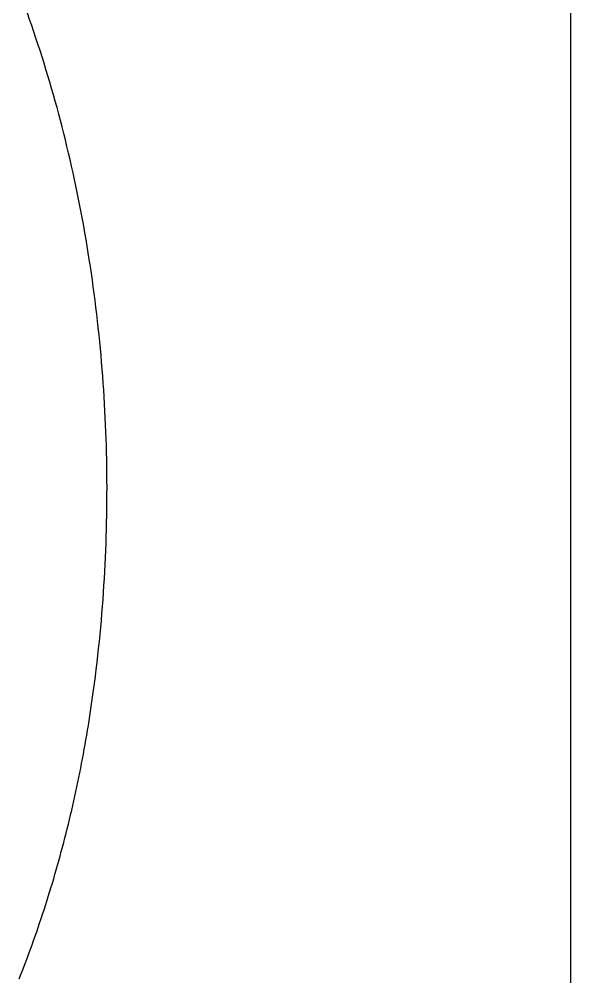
# Model space of a CAD drawing. Extents: x 0 to 527, y 0 to 420.
# Drawn here: x 82.97 to 89.01, y 26.49 to 37 of the extents above; entities that cross this region are included whole.
import ezdxf

# ---------------------------------------------------------------- set-up
doc = ezdxf.new("R2010")
doc.units = 0
doc.layers.get('0').update_dxf_attribs({"linetype": 'CONTINUOUS'})
doc.layers.add('LAYER_1', color=7, linetype='CONTINUOUS')

# ---------------------------------------------------------------- blocks, each defined once
blk = doc.blocks.new('LOGO')
at = {"layer": 'LAYER_1', "color": 5}
for points in [[(277.315, 101.787, 0), (277.436, 102.606, 0), (277.553, 103.426, 0), (277.666, 104.247, 0), (277.775, 105.068, 0), (277.88, 105.891, 0), (277.982, 106.713, 0), (278.079, 107.537, 0), (278.172, 108.361, 0), (278.262, 109.185, 0), (278.347, 110.01, 0), (278.429, 110.835, 0), (278.507, 111.661, 0), (278.58, 112.487, 0), (278.65, 113.313, 0), (278.716, 114.14, 0), (278.779, 114.967, 0), (278.837, 115.795, 0), (278.891, 116.622, 0), (278.942, 117.45, 0), (278.988, 118.278, 0), (279.031, 119.106, 0), (279.07, 119.934, 0), (279.105, 120.762, 0), (279.136, 121.59, 0), (279.163, 122.418, 0), (279.187, 123.246, 0), (279.207, 124.074, 0), (279.222, 124.902, 0), (279.234, 125.729, 0), (279.243, 126.557, 0), (279.247, 127.384, 0), (279.248, 128.211, 0), (279.244, 129.038, 0), (279.237, 129.865, 0), (279.226, 130.691, 0), (279.212, 131.516, 0), (279.193, 132.342, 0), (279.171, 133.167, 0), (279.145, 133.991, 0), (279.115, 134.815, 0), (279.082, 135.639, 0), (279.045, 136.461, 0), (279.003, 137.284, 0), (278.959, 138.105, 0), (278.91, 138.926, 0), (278.858, 139.746, 0), (278.802, 140.566, 0), (278.742, 141.385, 0), (278.678, 142.202, 0), (278.611, 143.02, 0), (278.54, 143.836, 0), (278.466, 144.651, 0), (278.387, 145.465, 0), (278.305, 146.279, 0), (278.219, 147.091, 0), (278.13, 147.903, 0), (278.037, 148.713, 0), (277.94, 149.522, 0), (277.839, 150.33, 0), (277.735, 151.137, 0), (277.627, 151.943, 0), (277.516, 152.748, 0), (277.4, 153.551, 0), (277.281, 154.353, 0), (277.159, 155.154, 0), (277.033, 155.953, 0), (276.903, 156.751, 0), (276.77, 157.547, 0), (276.632, 158.342, 0), (276.492, 159.136, 0), (276.347, 159.928, 0), (276.199, 160.718, 0), (276.048, 161.507, 0), (275.893, 162.295, 0), (275.734, 163.08, 0), (275.571, 163.864, 0), (275.405, 164.646, 0), (275.236, 165.427, 0), (275.063, 166.206, 0), (274.886, 166.983, 0), (274.706, 167.758, 0), (274.522, 168.531, 0), (274.334, 169.302, 0), (274.143, 170.071, 0), (273.949, 170.839, 0), (273.751, 171.604, 0), (273.549, 172.367, 0), (273.344, 173.128, 0), (273.135, 173.887, 0), (272.923, 174.644, 0), (272.707, 175.399, 0), (272.488, 176.152, 0), (272.265, 176.902, 0), (272.039, 177.65, 0), (271.809, 178.396, 0), (271.575, 179.139, 0), (271.339, 179.88, 0), (271.098, 180.619, 0), (270.854, 181.355, 0), (270.607, 182.089, 0), (270.356, 182.82, 0), (270.102, 183.549, 0), (269.844, 184.275, 0)], [(268.878, 70.1371, 0), (269.074, 70.6351, 0), (269.269, 71.1347, 0), (269.462, 71.6359, 0), (269.653, 72.1387, 0), (269.843, 72.6431, 0), (270.031, 73.149, 0), (270.217, 73.6564, 0), (270.401, 74.1653, 0), (270.583, 74.6757, 0), (270.764, 75.1876, 0), (270.943, 75.701, 0), (271.12, 76.2159, 0), (271.295, 76.7321, 0), (271.469, 77.2499, 0), (271.641, 77.769, 0), (271.81, 78.2895, 0), (271.979, 78.8114, 0), (272.145, 79.3347, 0), (272.309, 79.8593, 0), (272.472, 80.3852, 0), (272.633, 80.9125, 0), (272.792, 81.4411, 0), (272.949, 81.971, 0), (273.104, 82.5022, 0), (273.257, 83.0346, 0), (273.408, 83.5683, 0), (273.558, 84.1032, 0), (273.706, 84.6394, 0), (273.851, 85.1767, 0), (273.995, 85.7153, 0), (274.137, 86.255, 0), (274.277, 86.7959, 0), (274.416, 87.3379, 0), (274.552, 87.8811, 0), (274.686, 88.4254, 0), (274.818, 88.9708, 0), (274.949, 89.5173, 0), (275.077, 90.0648, 0), (275.204, 90.6135, 0), (275.328, 91.1631, 0), (275.451, 91.7138, 0), (275.572, 92.2656, 0), (275.69, 92.8183, 0), (275.807, 93.372, 0), (275.922, 93.9267, 0), (276.034, 94.4824, 0), (276.145, 95.039, 0), (276.254, 95.5965, 0), (276.36, 96.1549, 0), (276.465, 96.7143, 0), (276.568, 97.2745, 0), (276.668, 97.8356, 0), (276.767, 98.3976, 0), (276.863, 98.9604, 0), (276.958, 99.524, 0), (277.05, 100.088, 0), (277.141, 100.654, 0), (277.229, 101.22, 0), (277.315, 101.787, 0)]]:
    blk.add_polyline3d(points, dxfattribs=at)

msp = doc.modelspace()

# ---------------------------------------------------------------- linework, layer by layer
at = {"color": 1}
msp.add_lwpolyline([(89.014, 5.171), (89.014, 57.463)], dxfattribs=at)

# ---------------------------------------------------------------- block references
at = {"color": 5, "xscale": 0.0928071272272585, "yscale": 0.0928071272272585, "zscale": 0.0928071272272585}
msp.add_blockref('LOGO', (58.014, 19.961), dxfattribs=at)

doc.saveas('drawing.dxf')
